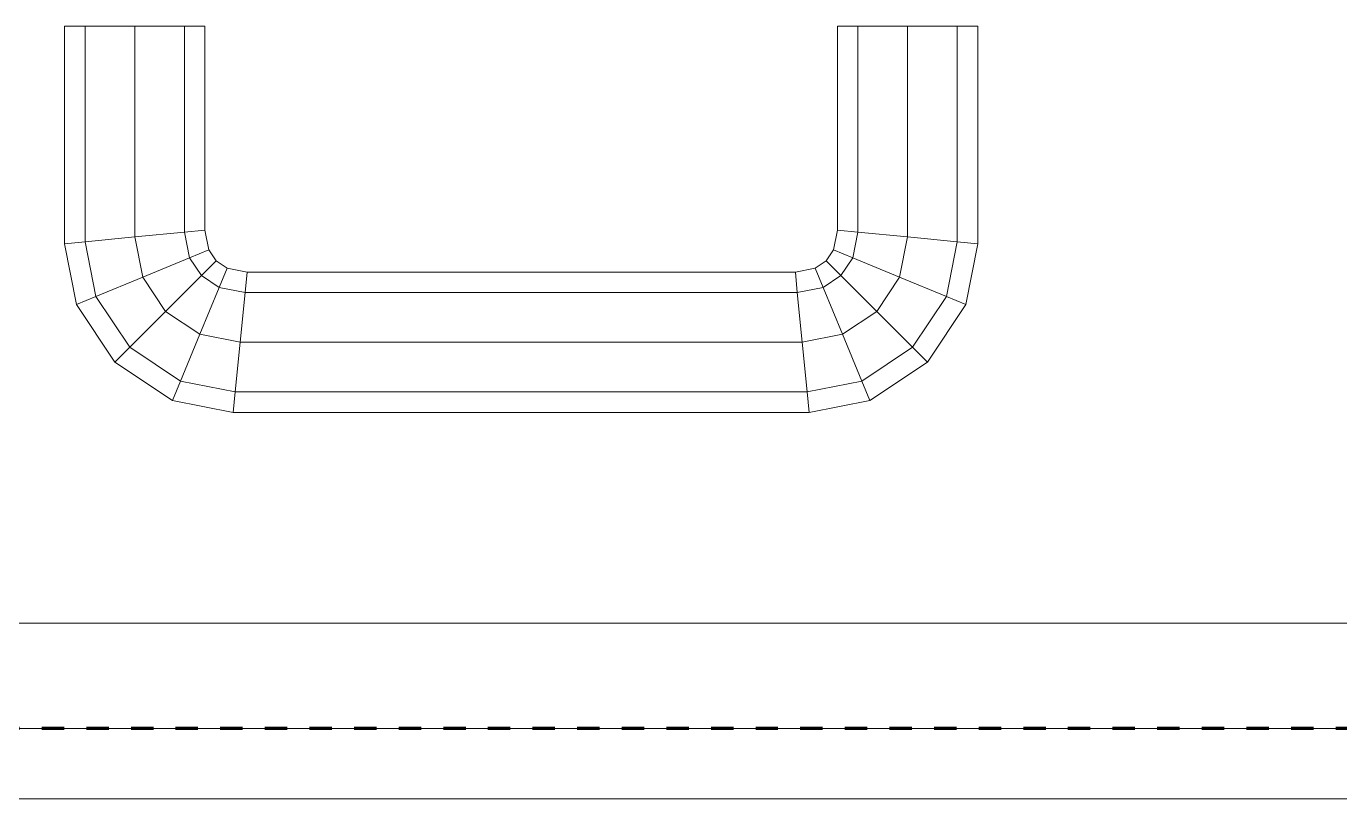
# Model space of a CAD drawing. Header units: millimetres. Extents: x -5300 to 98858, y -5196 to 93886.
# Drawn here: x 36936.6 to 37123.5, y 43005 to 43115 of the extents above; entities that cross this region are included whole.
import ezdxf

# ---------------------------------------------------------------- set-up
doc = ezdxf.new("R2010")
doc.units = ezdxf.units.MM
doc.linetypes.add('Штрих', pattern=[6.35, 3.175, -3.175])
doc.linetypes.add('Штрих_2_', pattern=[6.35, 3.175, -3.175])
for name, color, linetype, lineweight, true_color in [('_Разделитель помещений_', 4, 'Штрих', 70, 0x00ffff), ('Двери', 7, 'Continuous', 18, 0x7f7f7f), ('Стены', 7, 'Continuous', 18, 0x7f7f7f)]:
    doc.layers.add(name, color=color, linetype=linetype, lineweight=lineweight, true_color=true_color)

# ---------------------------------------------------------------- blocks, each defined once
blk = doc.blocks.new('СТВ_Перегородка_Кирпич 242319 - СТВ_Перегородка_Кирпич-249678-Подвал')
at = {"layer": 'Стены', "color": 254, "true_color": 0xd4d4d4}
for p, q in [((35750, 43030), (38750, 43030)), ((35750, 43030), (44750, 43030)), ((44750, 43030), (35750, 43030)), ((35750, 43030), (38500, 43030)), ((38500, 43030), (35750, 43030)), ((38500, 43030), (35765, 43030)), ((36400, 43030), (38100, 43030)), ((38100, 43030), (36400, 43030)), ((38100, 43030), (36400, 43030)), ((36400, 43030), (38100, 43030)), ((36400, 43030), (38100, 43030)), ((38100, 43030), (36400, 43030)), ((36400, 43030), (38100, 43030)), ((38100, 43030), (36400, 43030)), ((35750, 43015), (38500, 43015)), ((38500, 43015), (35750, 43015)), ((35765, 43015), (38500, 43015)), ((36400, 43015), (38100, 43015)), ((38100, 43015), (36400, 43015)), ((38100, 43015), (36400, 43015)), ((36400, 43015), (38100, 43015))]:
    blk.add_line(p, q, dxfattribs=at)
blk = doc.blocks.new('СТВ_Перегородка_Кирпич 242319 - СТВ_Перегородка_Кирпич 242319-249682-Подвал')
blk.add_blockref('СТВ_Перегородка_Кирпич 242319 - СТВ_Перегородка_Кирпич-249678-Подвал', (0, 0))
blk = doc.blocks.new('Дп-11 - Дп-11-249694-Подвал')
at = {"layer": 'Двери', "color": 254, "true_color": 0xd4d4d4}
for p, q in [((36942, 43084.02), (36942, 43115)), ((36942, 43115), (36944.93, 43115)), ((36944.93, 43115), (36942, 43115)), ((36942, 43115), (36942, 43084.02)), ((36942, 43115), (36944.93, 43115)), ((36944.93, 43115), (36942, 43115)), ((36944.93, 43115), (36944.93, 43084.3)), ((36944.93, 43084.3), (36944.93, 43115)), ((36944.93, 43115), (36952, 43115)), ((36952, 43115), (36944.93, 43115)), ((36944.93, 43084.3), (36944.93, 43115)), ((36944.93, 43115), (36952, 43115)), ((36952, 43115), (36944.93, 43115)), ((36944.93, 43115), (36944.93, 43084.3)), ((36952, 43115), (36959.07, 43115)), ((36959.07, 43115), (36952, 43115)), ((36952, 43115), (36952, 43085)), ((36952, 43085), (36952, 43115)), ((36959.07, 43115), (36952, 43115)), ((36952, 43115), (36952, 43085)), ((36952, 43085), (36952, 43115)), ((36952, 43115), (36959.07, 43115)), ((36959.07, 43115), (36962, 43115)), ((36962, 43115), (36959.07, 43115)), ((36959.07, 43085.7), (36959.07, 43115)), ((36962, 43115), (36959.07, 43115)), ((36959.07, 43115), (36959.07, 43085.7)), ((36959.07, 43085.7), (36959.07, 43115)), ((36959.07, 43115), (36962, 43115)), ((36959.07, 43115), (36959.07, 43085.7)), ((36962, 43085.98), (36962, 43115)), ((36962, 43115), (36962, 43085.98)), ((37052, 43085.98), (37052, 43115)), ((37052, 43115), (37054.93, 43115)), ((37052, 43115), (37052, 43085.98)), ((37054.93, 43115), (37052, 43115)), ((37054.93, 43085.7), (37054.93, 43115)), ((37054.93, 43115), (37062, 43115)), ((37054.93, 43115), (37054.93, 43085.7)), ((37062, 43115), (37054.93, 43115)), ((37054.93, 43115), (37054.93, 43085.7)), ((37054.93, 43085.7), (37054.93, 43115)), ((37062, 43085), (37062, 43115)), ((37062, 43115), (37069.07, 43115)), ((37062, 43115), (37062, 43085)), ((37069.07, 43115), (37062, 43115)), ((37062, 43115), (37062, 43085)), ((37062, 43085), (37062, 43115)), ((37069.07, 43084.3), (37069.07, 43115)), ((37069.07, 43115), (37072, 43115)), ((37069.07, 43115), (37069.07, 43084.3)), ((37072, 43115), (37069.07, 43115)), ((37069.07, 43115), (37069.07, 43084.3)), ((37069.07, 43084.3), (37069.07, 43115)), ((37072, 43115), (37072, 43084.02)), ((37072, 43084.02), (37072, 43115)), ((36952, 43085), (36959.07, 43085.7)), ((36959.07, 43085.7), (36952, 43085)), ((36952, 43085), (36959.07, 43085.7)), ((36959.07, 43085.7), (36952, 43085)), ((36959.07, 43085.7), (36962, 43085.98)), ((36962, 43085.98), (36959.07, 43085.7)), ((36959.07, 43085.7), (36962, 43085.98)), ((36962, 43085.98), (36959.07, 43085.7)), ((36959.07, 43085.7), (36959.8, 43082.02)), ((36959.8, 43082.02), (36959.07, 43085.7)), ((36959.8, 43082.02), (36959.07, 43085.7)), ((36959.07, 43085.7), (36959.8, 43082.02)), ((36962, 43085.98), (36962.56, 43083.16)), ((36962.56, 43083.16), (36962, 43085.98)), ((37051.44, 43083.16), (37052, 43085.98)), ((37052, 43085.98), (37051.44, 43083.16)), ((37054.93, 43085.7), (37052, 43085.98)), ((37052, 43085.98), (37054.93, 43085.7)), ((37052, 43085.98), (37054.93, 43085.7)), ((37054.93, 43085.7), (37052, 43085.98)), ((37054.2, 43082.02), (37054.93, 43085.7)), ((37054.93, 43085.7), (37054.2, 43082.02)), ((37054.93, 43085.7), (37054.2, 43082.02)), ((37054.2, 43082.02), (37054.93, 43085.7)), ((37062, 43085), (37054.93, 43085.7)), ((37054.93, 43085.7), (37062, 43085)), ((37054.93, 43085.7), (37062, 43085)), ((37062, 43085), (37054.93, 43085.7)), ((36942, 43084.02), (36944.93, 43084.3)), ((36944.93, 43084.3), (36942, 43084.02)), ((36944.93, 43084.3), (36942, 43084.02)), ((36942, 43084.02), (36944.93, 43084.3)), ((36943.72, 43075.36), (36942, 43084.02)), ((36942, 43084.02), (36943.72, 43075.36)), ((36944.93, 43084.3), (36952, 43085)), ((36952, 43085), (36944.93, 43084.3)), ((36952, 43085), (36944.93, 43084.3)), ((36944.93, 43084.3), (36952, 43085)), ((36944.93, 43084.3), (36946.48, 43076.5)), ((36946.48, 43076.5), (36944.93, 43084.3)), ((36946.48, 43076.5), (36944.93, 43084.3)), ((36944.93, 43084.3), (36946.48, 43076.5)), ((36952, 43085), (36953.14, 43079.26)), ((36953.14, 43079.26), (36952, 43085)), ((36953.14, 43079.26), (36952, 43085)), ((36952, 43085), (36953.14, 43079.26)), ((37060.86, 43079.26), (37062, 43085)), ((37062, 43085), (37060.86, 43079.26)), ((37062, 43085), (37060.86, 43079.26)), ((37060.86, 43079.26), (37062, 43085)), ((37069.07, 43084.3), (37062, 43085)), ((37062, 43085), (37069.07, 43084.3)), ((37062, 43085), (37069.07, 43084.3)), ((37069.07, 43084.3), (37062, 43085)), ((37067.52, 43076.5), (37069.07, 43084.3)), ((37069.07, 43084.3), (37067.52, 43076.5)), ((37069.07, 43084.3), (37067.52, 43076.5)), ((37067.52, 43076.5), (37069.07, 43084.3)), ((37072, 43084.02), (37069.07, 43084.3)), ((37069.07, 43084.3), (37072, 43084.02)), ((37069.07, 43084.3), (37072, 43084.02)), ((37072, 43084.02), (37069.07, 43084.3)), ((37072, 43084.02), (37070.28, 43075.36)), ((37070.28, 43075.36), (37072, 43084.02)), ((36953.14, 43079.26), (36959.8, 43082.02)), ((36959.8, 43082.02), (36953.14, 43079.26)), ((36959.8, 43082.02), (36953.14, 43079.26)), ((36953.14, 43079.26), (36959.8, 43082.02)), ((36959.8, 43082.02), (36962.56, 43083.16)), ((36962.56, 43083.16), (36959.8, 43082.02)), ((36962.56, 43083.16), (36959.8, 43082.02)), ((36959.8, 43082.02), (36962.56, 43083.16)), ((36959.8, 43082.02), (36961.49, 43079.49)), ((36961.49, 43079.49), (36959.8, 43082.02)), ((36961.49, 43079.49), (36959.8, 43082.02)), ((36959.8, 43082.02), (36961.49, 43079.49)), ((36962.56, 43083.16), (36963.6, 43081.6)), ((36963.6, 43081.6), (36962.56, 43083.16)), ((37050.4, 43081.6), (37051.44, 43083.16)), ((37051.44, 43083.16), (37050.4, 43081.6)), ((37054.2, 43082.02), (37051.44, 43083.16)), ((37051.44, 43083.16), (37054.2, 43082.02)), ((37051.44, 43083.16), (37054.2, 43082.02)), ((37054.2, 43082.02), (37051.44, 43083.16)), ((37052.51, 43079.49), (37054.2, 43082.02)), ((37054.2, 43082.02), (37052.51, 43079.49)), ((37054.2, 43082.02), (37052.51, 43079.49)), ((37052.51, 43079.49), (37054.2, 43082.02)), ((37060.86, 43079.26), (37054.2, 43082.02)), ((37054.2, 43082.02), (37060.86, 43079.26)), ((37054.2, 43082.02), (37060.86, 43079.26)), ((37060.86, 43079.26), (37054.2, 43082.02)), ((36961.49, 43079.49), (36963.6, 43081.6)), ((36963.6, 43081.6), (36961.49, 43079.49)), ((36963.6, 43081.6), (36961.49, 43079.49)), ((36961.49, 43079.49), (36963.6, 43081.6)), ((36963.6, 43081.6), (36965.16, 43080.56)), ((36965.16, 43080.56), (36963.6, 43081.6)), ((36964.02, 43077.8), (36965.16, 43080.56)), ((36965.16, 43080.56), (36964.02, 43077.8)), ((36965.16, 43080.56), (36964.02, 43077.8)), ((36964.02, 43077.8), (36965.16, 43080.56)), ((36965.16, 43080.56), (36967.98, 43080)), ((36967.98, 43080), (36965.16, 43080.56)), ((36967.7, 43077.07), (36967.98, 43080)), ((36967.98, 43080), (36967.7, 43077.07)), ((36967.98, 43080), (36967.7, 43077.07)), ((36967.7, 43077.07), (36967.98, 43080)), ((36967.98, 43080), (37046.02, 43080)), ((37046.02, 43080), (36967.98, 43080)), ((37046.02, 43080), (37048.84, 43080.56)), ((37048.84, 43080.56), (37046.02, 43080)), ((37046.3, 43077.07), (37046.02, 43080)), ((37046.02, 43080), (37046.3, 43077.07)), ((37046.02, 43080), (37046.3, 43077.07)), ((37046.3, 43077.07), (37046.02, 43080)), ((37048.84, 43080.56), (37050.4, 43081.6)), ((37050.4, 43081.6), (37048.84, 43080.56)), ((37049.98, 43077.8), (37048.84, 43080.56)), ((37048.84, 43080.56), (37049.98, 43077.8)), ((37048.84, 43080.56), (37049.98, 43077.8)), ((37049.98, 43077.8), (37048.84, 43080.56)), ((37052.51, 43079.49), (37050.4, 43081.6)), ((37050.4, 43081.6), (37052.51, 43079.49)), ((37050.4, 43081.6), (37052.51, 43079.49)), ((37052.51, 43079.49), (37050.4, 43081.6)), ((36946.48, 43076.5), (36953.14, 43079.26)), ((36953.14, 43079.26), (36946.48, 43076.5)), ((36953.14, 43079.26), (36946.48, 43076.5)), ((36946.48, 43076.5), (36953.14, 43079.26)), ((36953.14, 43079.26), (36956.39, 43074.39)), ((36956.39, 43074.39), (36953.14, 43079.26)), ((36956.39, 43074.39), (36953.14, 43079.26)), ((36953.14, 43079.26), (36956.39, 43074.39)), ((36956.39, 43074.39), (36961.49, 43079.49)), ((36961.49, 43079.49), (36956.39, 43074.39)), ((36961.49, 43079.49), (36956.39, 43074.39)), ((36956.39, 43074.39), (36961.49, 43079.49)), ((36961.49, 43079.49), (36964.02, 43077.8)), ((36964.02, 43077.8), (36961.49, 43079.49)), ((36964.02, 43077.8), (36961.49, 43079.49)), ((36961.49, 43079.49), (36964.02, 43077.8)), ((37049.98, 43077.8), (37052.51, 43079.49)), ((37052.51, 43079.49), (37049.98, 43077.8)), ((37052.51, 43079.49), (37049.98, 43077.8)), ((37049.98, 43077.8), (37052.51, 43079.49)), ((37057.61, 43074.39), (37052.51, 43079.49)), ((37052.51, 43079.49), (37057.61, 43074.39)), ((37052.51, 43079.49), (37057.61, 43074.39)), ((37057.61, 43074.39), (37052.51, 43079.49)), ((37057.61, 43074.39), (37060.86, 43079.26)), ((37060.86, 43079.26), (37057.61, 43074.39)), ((37060.86, 43079.26), (37057.61, 43074.39)), ((37057.61, 43074.39), (37060.86, 43079.26)), ((37067.52, 43076.5), (37060.86, 43079.26)), ((37060.86, 43079.26), (37067.52, 43076.5)), ((37060.86, 43079.26), (37067.52, 43076.5)), ((37067.52, 43076.5), (37060.86, 43079.26)), ((36943.72, 43075.36), (36946.48, 43076.5)), ((36946.48, 43076.5), (36943.72, 43075.36)), ((36946.48, 43076.5), (36943.72, 43075.36)), ((36943.72, 43075.36), (36946.48, 43076.5)), ((36946.48, 43076.5), (36951.3, 43069.3)), ((36951.3, 43069.3), (36946.48, 43076.5)), ((36951.3, 43069.3), (36946.48, 43076.5)), ((36946.48, 43076.5), (36951.3, 43069.3)), ((36961.26, 43071.14), (36964.02, 43077.8)), ((36964.02, 43077.8), (36961.26, 43071.14)), ((36964.02, 43077.8), (36961.26, 43071.14)), ((36961.26, 43071.14), (36964.02, 43077.8)), ((36964.02, 43077.8), (36967.7, 43077.07)), ((36967.7, 43077.07), (36964.02, 43077.8)), ((36967.7, 43077.07), (36964.02, 43077.8)), ((36964.02, 43077.8), (36967.7, 43077.07)), ((36967, 43070), (36967.7, 43077.07)), ((36967.7, 43077.07), (36967, 43070)), ((36967.7, 43077.07), (36967, 43070)), ((36967, 43070), (36967.7, 43077.07)), ((36967.7, 43077.07), (37046.3, 43077.07)), ((37046.3, 43077.07), (36967.7, 43077.07)), ((37046.3, 43077.07), (36967.7, 43077.07)), ((36967.7, 43077.07), (37046.3, 43077.07)), ((37046.3, 43077.07), (37049.98, 43077.8)), ((37049.98, 43077.8), (37046.3, 43077.07)), ((37049.98, 43077.8), (37046.3, 43077.07)), ((37046.3, 43077.07), (37049.98, 43077.8)), ((37047, 43070), (37046.3, 43077.07)), ((37046.3, 43077.07), (37047, 43070)), ((37046.3, 43077.07), (37047, 43070)), ((37047, 43070), (37046.3, 43077.07)), ((37052.74, 43071.14), (37049.98, 43077.8)), ((37049.98, 43077.8), (37052.74, 43071.14)), ((37049.98, 43077.8), (37052.74, 43071.14)), ((37052.74, 43071.14), (37049.98, 43077.8)), ((37062.7, 43069.3), (37067.52, 43076.5)), ((37067.52, 43076.5), (37062.7, 43069.3)), ((37067.52, 43076.5), (37062.7, 43069.3)), ((37062.7, 43069.3), (37067.52, 43076.5)), ((37070.28, 43075.36), (37067.52, 43076.5)), ((37067.52, 43076.5), (37070.28, 43075.36)), ((37067.52, 43076.5), (37070.28, 43075.36)), ((37070.28, 43075.36), (37067.52, 43076.5)), ((36949.18, 43067.18), (36943.72, 43075.36)), ((36943.72, 43075.36), (36949.18, 43067.18)), ((36951.3, 43069.3), (36956.39, 43074.39)), ((36956.39, 43074.39), (36951.3, 43069.3)), ((36956.39, 43074.39), (36951.3, 43069.3)), ((36951.3, 43069.3), (36956.39, 43074.39)), ((36956.39, 43074.39), (36961.26, 43071.14)), ((36961.26, 43071.14), (36956.39, 43074.39)), ((36961.26, 43071.14), (36956.39, 43074.39)), ((36956.39, 43074.39), (36961.26, 43071.14)), ((37052.74, 43071.14), (37057.61, 43074.39)), ((37057.61, 43074.39), (37052.74, 43071.14)), ((37057.61, 43074.39), (37052.74, 43071.14)), ((37052.74, 43071.14), (37057.61, 43074.39)), ((37062.7, 43069.3), (37057.61, 43074.39)), ((37057.61, 43074.39), (37062.7, 43069.3)), ((37057.61, 43074.39), (37062.7, 43069.3)), ((37062.7, 43069.3), (37057.61, 43074.39)), ((37070.28, 43075.36), (37064.82, 43067.18)), ((37064.82, 43067.18), (37070.28, 43075.36)), ((36958.5, 43064.48), (36961.26, 43071.14)), ((36961.26, 43071.14), (36958.5, 43064.48)), ((36961.26, 43071.14), (36958.5, 43064.48)), ((36958.5, 43064.48), (36961.26, 43071.14)), ((36961.26, 43071.14), (36967, 43070)), ((36967, 43070), (36961.26, 43071.14)), ((36967, 43070), (36961.26, 43071.14)), ((36961.26, 43071.14), (36967, 43070)), ((37047, 43070), (37052.74, 43071.14)), ((37052.74, 43071.14), (37047, 43070)), ((37052.74, 43071.14), (37047, 43070)), ((37047, 43070), (37052.74, 43071.14)), ((37055.5, 43064.48), (37052.74, 43071.14)), ((37052.74, 43071.14), (37055.5, 43064.48)), ((37052.74, 43071.14), (37055.5, 43064.48)), ((37055.5, 43064.48), (37052.74, 43071.14)), ((36949.18, 43067.18), (36951.3, 43069.3)), ((36951.3, 43069.3), (36949.18, 43067.18)), ((36951.3, 43069.3), (36949.18, 43067.18)), ((36949.18, 43067.18), (36951.3, 43069.3)), ((36951.3, 43069.3), (36958.5, 43064.48)), ((36958.5, 43064.48), (36951.3, 43069.3)), ((36958.5, 43064.48), (36951.3, 43069.3)), ((36951.3, 43069.3), (36958.5, 43064.48)), ((36966.3, 43062.93), (36967, 43070)), ((36967, 43070), (36966.3, 43062.93)), ((36967, 43070), (36966.3, 43062.93)), ((36966.3, 43062.93), (36967, 43070)), ((36967, 43070), (37047, 43070)), ((37047, 43070), (36967, 43070)), ((37047, 43070), (36967, 43070)), ((36967, 43070), (37047, 43070)), ((37047.7, 43062.93), (37047, 43070)), ((37047, 43070), (37047.7, 43062.93)), ((37047, 43070), (37047.7, 43062.93)), ((37047.7, 43062.93), (37047, 43070)), ((37055.5, 43064.48), (37062.7, 43069.3)), ((37062.7, 43069.3), (37055.5, 43064.48)), ((37062.7, 43069.3), (37055.5, 43064.48)), ((37055.5, 43064.48), (37062.7, 43069.3)), ((37064.82, 43067.18), (37062.7, 43069.3)), ((37062.7, 43069.3), (37064.82, 43067.18)), ((37062.7, 43069.3), (37064.82, 43067.18)), ((37064.82, 43067.18), (37062.7, 43069.3)), ((36957.36, 43061.72), (36949.18, 43067.18)), ((36949.18, 43067.18), (36957.36, 43061.72)), ((37064.82, 43067.18), (37056.64, 43061.72)), ((37056.64, 43061.72), (37064.82, 43067.18)), ((36957.36, 43061.72), (36958.5, 43064.48)), ((36958.5, 43064.48), (36957.36, 43061.72)), ((36958.5, 43064.48), (36957.36, 43061.72)), ((36957.36, 43061.72), (36958.5, 43064.48)), ((36958.5, 43064.48), (36966.3, 43062.93)), ((36966.3, 43062.93), (36958.5, 43064.48)), ((36966.3, 43062.93), (36958.5, 43064.48)), ((36958.5, 43064.48), (36966.3, 43062.93)), ((37047.7, 43062.93), (37055.5, 43064.48)), ((37055.5, 43064.48), (37047.7, 43062.93)), ((37055.5, 43064.48), (37047.7, 43062.93)), ((37047.7, 43062.93), (37055.5, 43064.48)), ((37056.64, 43061.72), (37055.5, 43064.48)), ((37055.5, 43064.48), (37056.64, 43061.72)), ((37055.5, 43064.48), (37056.64, 43061.72)), ((37056.64, 43061.72), (37055.5, 43064.48)), ((36966.02, 43060), (36957.36, 43061.72)), ((36957.36, 43061.72), (36966.02, 43060)), ((36966.02, 43060), (36966.3, 43062.93)), ((36966.3, 43062.93), (36966.02, 43060)), ((36966.3, 43062.93), (36966.02, 43060)), ((36966.02, 43060), (36966.3, 43062.93)), ((36966.3, 43062.93), (37047.7, 43062.93)), ((37047.7, 43062.93), (36966.3, 43062.93)), ((37047.7, 43062.93), (36966.3, 43062.93)), ((36966.3, 43062.93), (37047.7, 43062.93)), ((37047.98, 43060), (37047.7, 43062.93)), ((37047.7, 43062.93), (37047.98, 43060)), ((37047.7, 43062.93), (37047.98, 43060)), ((37047.98, 43060), (37047.7, 43062.93)), ((37056.64, 43061.72), (37047.98, 43060)), ((37047.98, 43060), (37056.64, 43061.72)), ((37047.98, 43060), (36966.02, 43060)), ((36966.02, 43060), (37047.98, 43060)), ((38100, 43015), (36400, 43015)), ((36400, 43015), (38100, 43015)), ((36400, 43015), (38100, 43015)), ((38100, 43015), (36400, 43015)), ((38000, 43015), (36500, 43015)), ((36500, 43015), (38000, 43015)), ((38000, 43015), (36500, 43015)), ((36500, 43015), (38000, 43015)), ((36400, 43005), (38100, 43005)), ((38100, 43005), (36400, 43005)), ((38000, 43005), (36500, 43005)), ((36500, 43005), (38000, 43005))]:
    blk.add_line(p, q, dxfattribs=at)
blk = doc.blocks.new('Дп-11 - Дп-11-249698-Подвал')
blk.add_blockref('Дп-11 - Дп-11-249694-Подвал', (0, 0))

msp = doc.modelspace()

# ---------------------------------------------------------------- linework, layer by layer
at = {"layer": '_Разделитель помещений_', "color": 131, "linetype": 'Штрих_2_', "true_color": 0xaaffff}
msp.add_line((38485, 43015), (35765, 43015), dxfattribs=at)

# ---------------------------------------------------------------- block references
at = {"layer": 'Двери', "color": 254, "true_color": 0xd4d4d4}
msp.add_blockref('Дп-11 - Дп-11-249698-Подвал', (0, 0), dxfattribs=at)
at = {"layer": 'Стены', "color": 254, "true_color": 0xd4d4d4}
msp.add_blockref('СТВ_Перегородка_Кирпич 242319 - СТВ_Перегородка_Кирпич 242319-249682-Подвал', (0, 0), dxfattribs=at)

doc.saveas('drawing.dxf')
